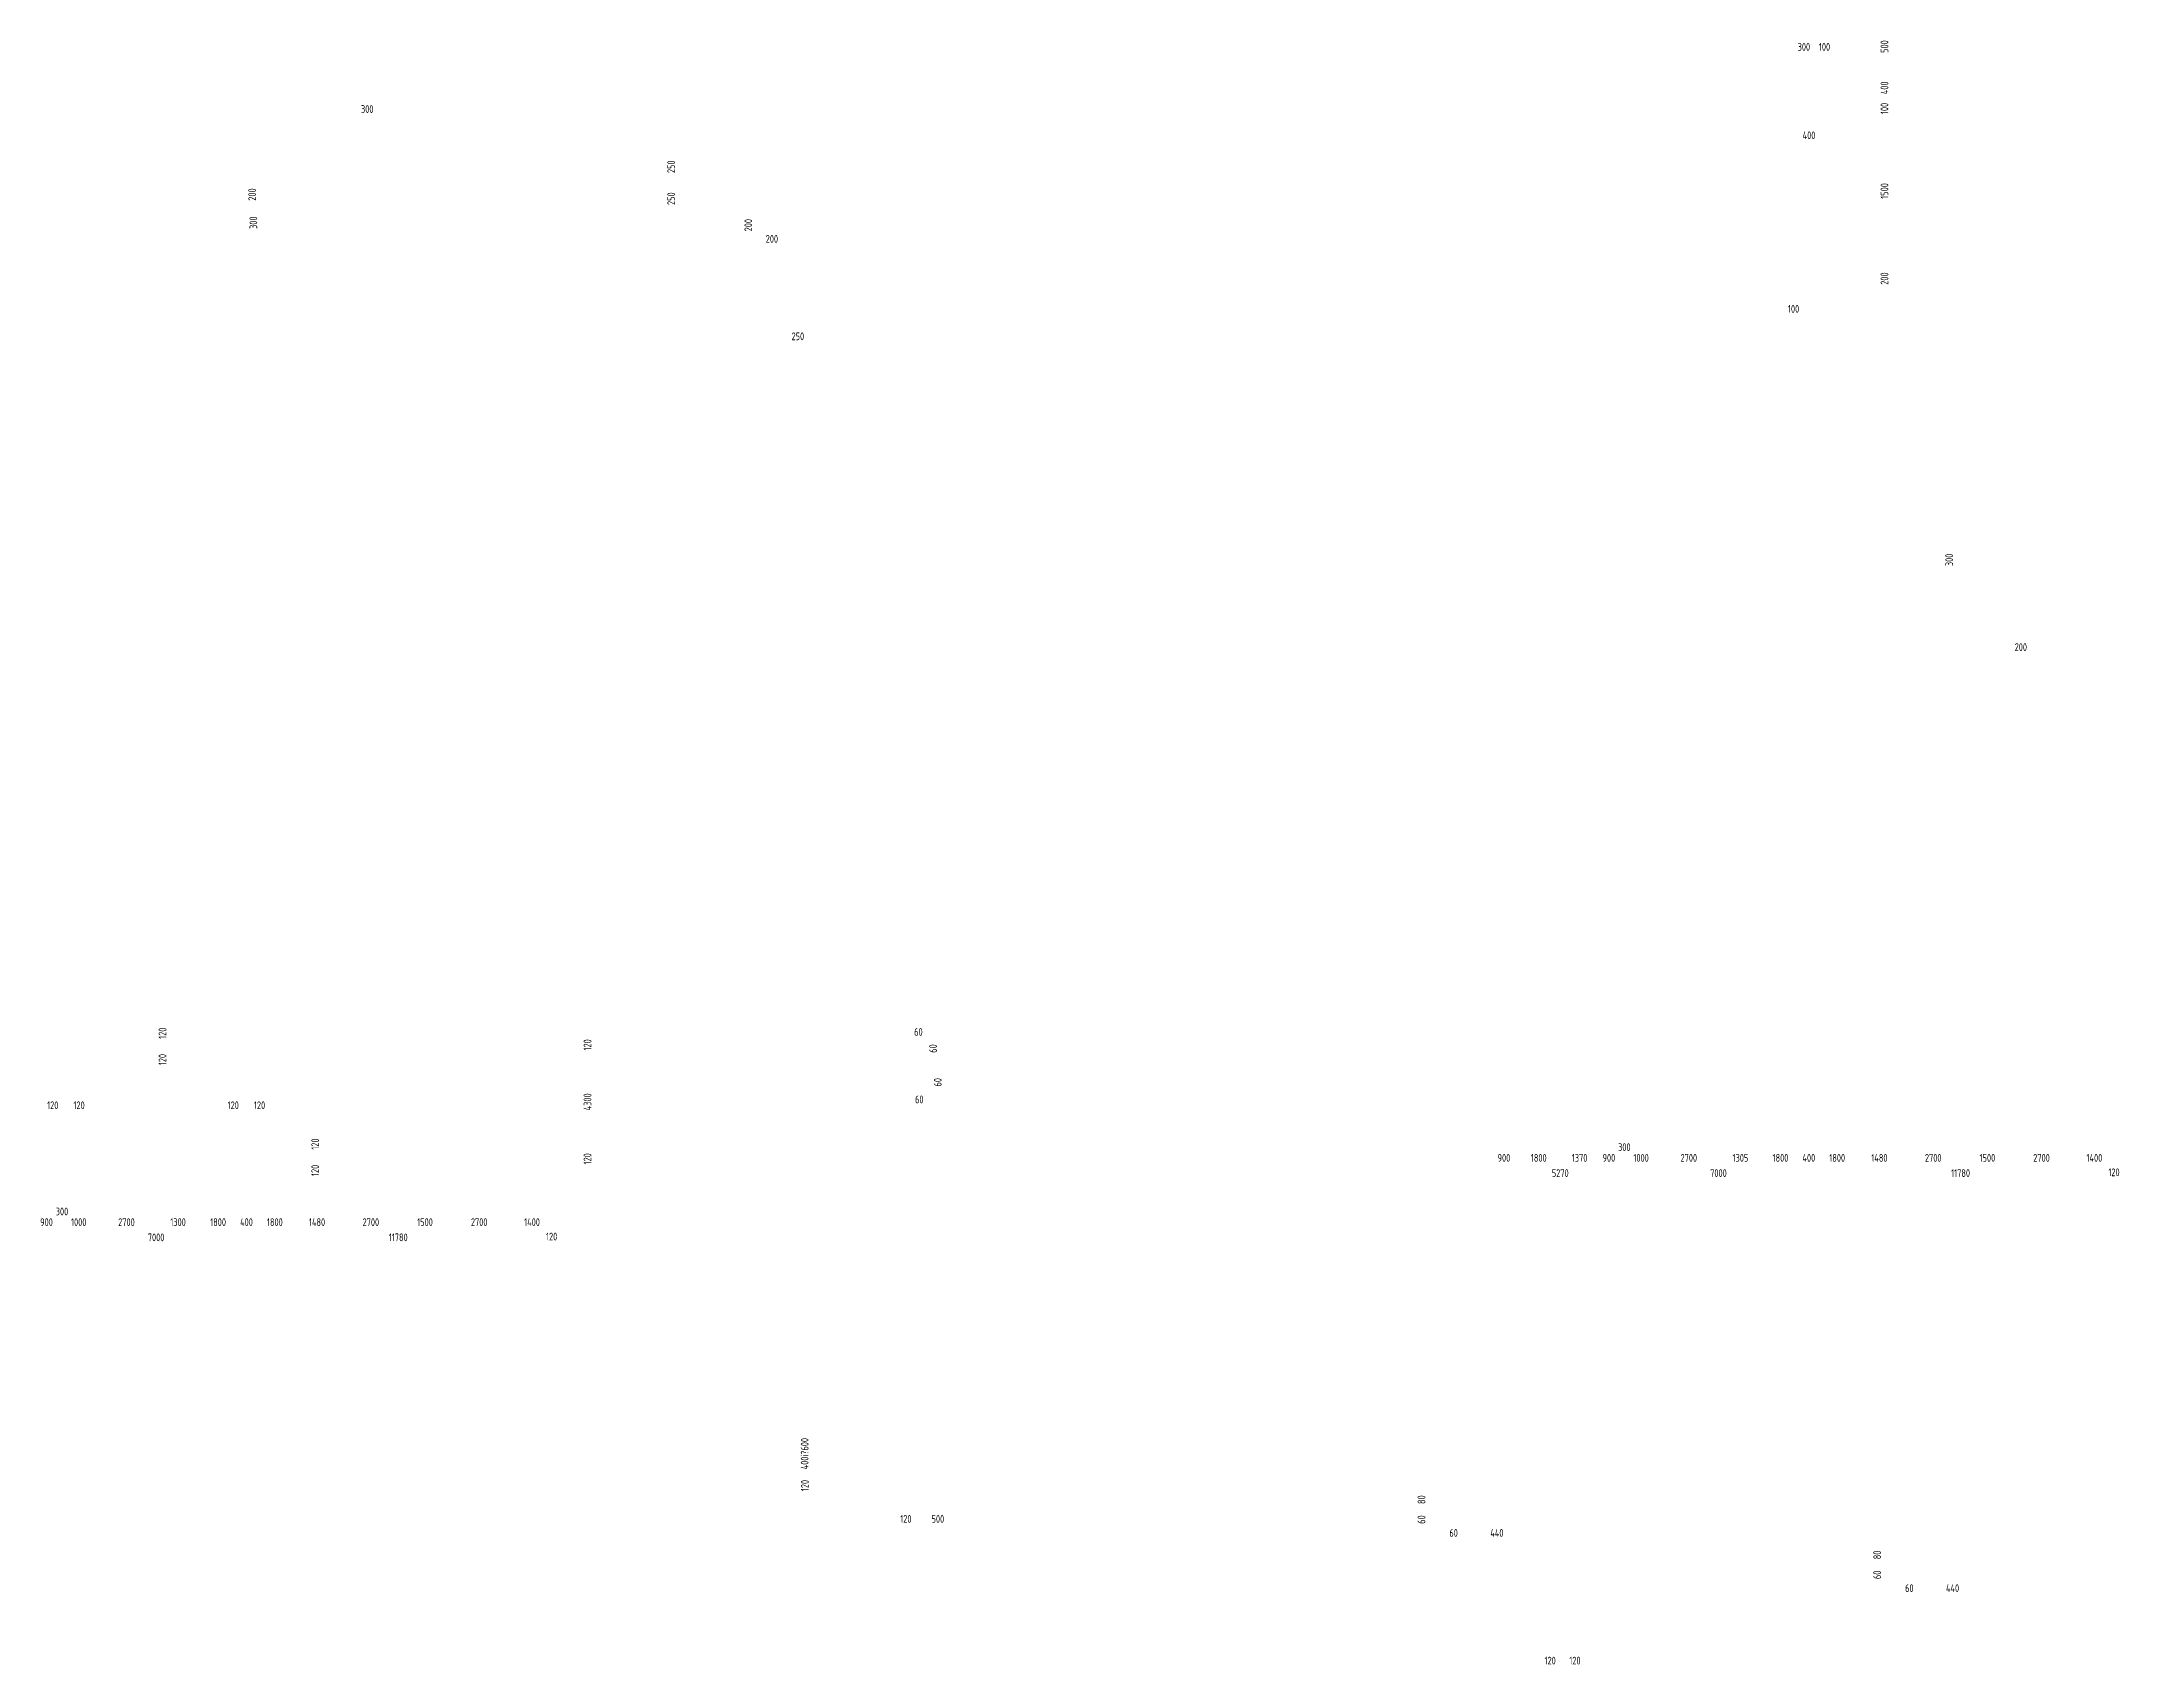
# Model space of a CAD drawing. Extents: x 838828 to 1489448, y 610351 to 848160.
# Drawn here: x 1327522 to 1408070, y 682409 to 745367 of the extents above; entities that cross this region are included whole.
import ezdxf

# ---------------------------------------------------------------- set-up
doc = ezdxf.new("R2010")
doc.units = 0
doc.header["$LTSCALE"] = 1000
doc.header["$MEASUREMENT"] = 0
doc.layers.add('HATCH', color=8, linetype='CONTINUOUS', lineweight=13)
doc.layers.add('标注', color=8, linetype='CONTINUOUS', lineweight=13)
doc.layers.add('我的图填充', color=8, linetype='CONTINUOUS')
doc.layers.add('我的标注', color=8, linetype='CONTINUOUS')
doc.styles.add('TSSD_DIMENSION', font='tssdeng.shx', dxfattribs={"width": 0.7, "bigfont": 'tssdchn.shx'})

msp = doc.modelspace()

# ---------------------------------------------------------------- texts
at = {"layer": 'HATCH', "color": 7, "ltscale": 0.001, "insert": (1401502, 725259), "char_height": 300, "attachment_point": 5, "rotation": 90, "style": 'TSSD_DIMENSION'}
msp.add_mtext('\\A1;300', dxfattribs=at)
at = {"layer": 'HATCH', "color": 7, "ltscale": 0.001, "insert": (1404284, 721876), "char_height": 300, "attachment_point": 5, "style": 'TSSD_DIMENSION'}
msp.add_mtext('\\A1;200', dxfattribs=at)
at = {"layer": '我的图填充', "color": 7, "linetype": 'Continuous', "ltscale": 0.001, "char_height": 300, "attachment_point": 5, "style": 'TSSD_DIMENSION'}
for s, insert in [('\\A1;60', (1361530, 706947)), ('\\A1;60', (1361564, 704329)), ('\\A1;120', (1361044, 688056)), ('\\A1;500', (1362284, 688056)), ('\\A1;60', (1382286, 687512)), ('\\A1;440', (1383964, 687512)), ('\\A1;60', (1399959, 685368)), ('\\A1;440', (1401637, 685368)), ('\\A1;120', (1386031, 682559)), ('\\A1;120', (1386991, 682559))]:
    msp.add_mtext(s, dxfattribs=dict(at, insert=insert))
at = {"layer": '我的图填充', "color": 7, "linetype": 'Continuous', "ltscale": 0.001, "char_height": 300, "attachment_point": 5, "rotation": 90, "style": 'TSSD_DIMENSION'}
for s, insert in [('\\A1;60', (1362098, 706304)), ('\\A1;60', (1362278, 704994)), ('\\A1;400¡?600', (1357118, 690588)), ('\\A1;120', (1357126, 689350)), ('\\A1;80', (1381039, 688803)), ('\\A1;60', (1381039, 688030)), ('\\A1;80', (1398712, 686658)), ('\\A1;60', (1398712, 685886))]:
    msp.add_mtext(s, dxfattribs=dict(at, insert=insert))
at = {"layer": '我的标注', "color": 7, "linetype": 'Continuous', "ltscale": 0.001, "char_height": 300, "attachment_point": 5, "style": 'TSSD_DIMENSION'}
for s, insert in [('\\A1;300', (1395870, 745158)), ('\\A1;100', (1396670, 745158)), ('\\A1;300', (1340153, 742748)), ('\\A1;400', (1396070, 741729)), ('\\A1;200', (1355847, 737711)), ('\\A1;100', (1395470, 734996)), ('\\A1;250', (1356854, 733931))]:
    msp.add_mtext(s, dxfattribs=dict(at, insert=insert))
at = {"layer": '我的标注', "color": 7, "linetype": 'Continuous', "ltscale": 0.001, "char_height": 300, "attachment_point": 5, "rotation": 90, "style": 'TSSD_DIMENSION'}
for s, insert in [('\\A1;500', (1398994, 745172)), ('\\A1;400', (1398994, 743572)), ('\\A1;100', (1398994, 742772)), ('\\A1;250', (1351943, 740510)), ('\\A1;200', (1335691, 739432)), ('\\A1;250', (1351943, 739271)), ('\\A1;1500', (1398994, 739572)), ('\\A1;300', (1335737, 738340)), ('\\A1;200', (1354932, 738244)), ('\\A1;200', (1398994, 736172))]:
    msp.add_mtext(s, dxfattribs=dict(at, insert=insert))
at = {"layer": '标注', "color": 7, "ltscale": 0.001, "char_height": 300, "attachment_point": 5, "rotation": 90, "style": 'TSSD_DIMENSION'}
for s, insert in [('\\A1;120', (1332213, 706897)), ('\\A1;120', (1348696, 706444)), ('\\A1;120', (1332213, 705875)), ('\\A1;4300', (1348696, 704234)), ('\\A1;120', (1338133, 702597)), ('\\A1;120', (1338133, 701575)), ('\\A1;120', (1348696, 702024))]:
    msp.add_mtext(s, dxfattribs=dict(at, insert=insert))
at = {"layer": '标注', "color": 7, "ltscale": 0.001, "char_height": 300, "attachment_point": 5, "style": 'TSSD_DIMENSION'}
for s, insert in [('\\A1;120', (1327957, 704102)), ('\\A1;120', (1328978, 704102)), ('\\A1;120', (1334957, 704102)), ('\\A1;120', (1335978, 704102)), ('\\A1;300', (1388907, 702476)), ('\\A1;900', (1384237, 702061)), ('\\A1;1800', (1385587, 702061)), ('\\A1;5270', (1386422, 701471)), ('\\A1;1370', (1387172, 702061)), ('\\A1;900', (1388307, 702061)), ('\\A1;1000', (1389557, 702061)), ('\\A1;2700', (1391407, 702061)), ('\\A1;7000', (1392557, 701471)), ('\\A1;1305', (1393409, 702061)), ('\\A1;1800', (1394962, 702061)), ('\\A1;400', (1396062, 702061)), ('\\A1;1800', (1397162, 702061)), ('\\A1;1480', (1398799, 702061)), ('\\A1;2700', (1400886, 702061)), ('\\A1;11780', (1401947, 701471)), ('\\A1;1500', (1402987, 702061)), ('\\A1;2700', (1405087, 702061)), ('\\A1;1400', (1407137, 702061)), ('\\A1;120', (1407897, 701501)), ('\\A1;300', (1328315, 699983)), ('\\A1;900', (1327715, 699567)), ('\\A1;1000', (1328965, 699567)), ('\\A1;2700', (1330815, 699567)), ('\\A1;1300', (1332817, 699567)), ('\\A1;1800', (1334370, 699567)), ('\\A1;400', (1335470, 699567)), ('\\A1;1800', (1336570, 699567)), ('\\A1;1480', (1338207, 699567)), ('\\A1;2700', (1340294, 699567)), ('\\A1;1500', (1342395, 699567)), ('\\A1;2700', (1344495, 699567)), ('\\A1;1400', (1346545, 699567)), ('\\A1;120', (1347305, 699008)), ('\\A1;7000', (1331965, 698978)), ('\\A1;11780', (1341355, 698978))]:
    msp.add_mtext(s, dxfattribs=dict(at, insert=insert))

doc.saveas('drawing.dxf')
